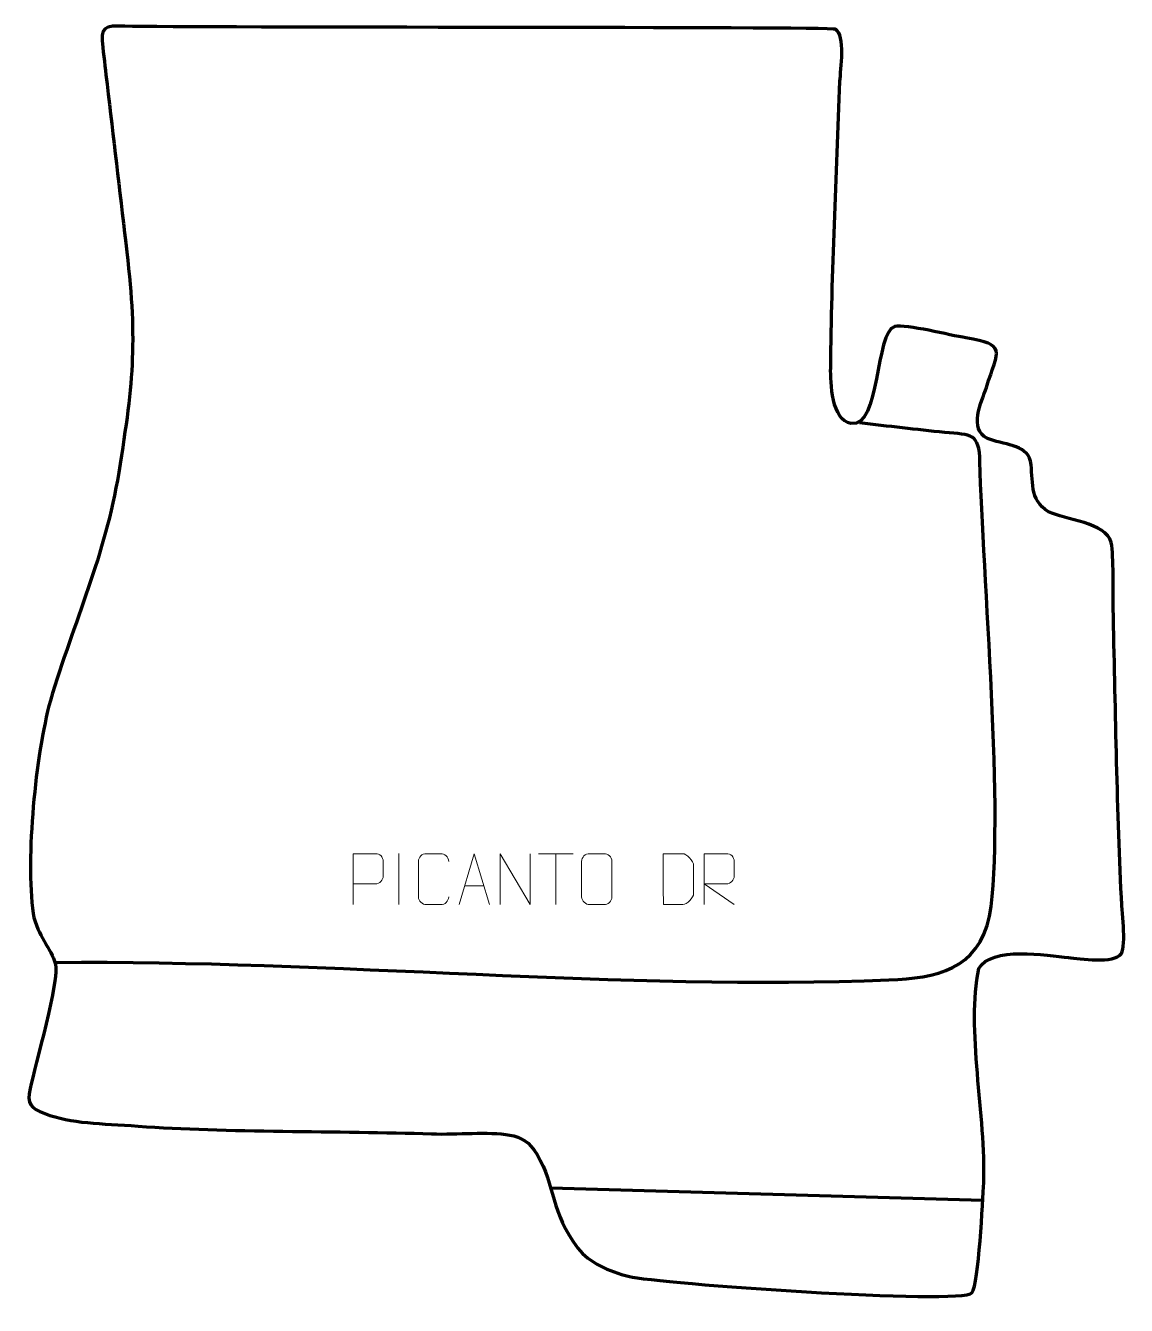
# Model space of a CAD drawing. Header units: millimetres. Extents: x -472 to 67, y 74 to 702.
import ezdxf

# ---------------------------------------------------------------- set-up
doc = ezdxf.new("R2010")
doc.units = ezdxf.units.MM
doc.header["$MEASUREMENT"] = 0
doc.layers.add('layer 2', color=7, linetype='Continuous')
doc.layers.add('layer 3', color=7, linetype='Continuous')

msp = doc.modelspace()

# ---------------------------------------------------------------- linework, layer by layer
at = {"layer": 'layer 2', "color": 142, "lineweight": 158}
msp.add_open_spline([(-457.6174, 242.3542), (-323.4201, 243.5717), (-178.5917, 228.4225), (-49.2533, 233.7488), (-49.2533, 233.7488), (-26.191, 234.6984), (-5.5865, 238.6211), (0.0794, 265.056), (0.0794, 265.056), (7.7355, 311.7887), (-3.5029, 434.2343), (-4.666, 487.7364), (-4.666, 487.7364), (-4.9729, 501.8538), (-8.7214, 500.8595), (-21.9141, 502.1385), (-21.9141, 502.1385), (-35.7179, 503.4766), (-49.6585, 505.2113), (-63.4612, 506.7497)], degree=3, knots=[0, 0, 0, 0, 0.16666667, 0.16666667, 0.16666667, 0.16666667, 0.33333333, 0.33333333, 0.33333333, 0.33333333, 0.5, 0.5, 0.5, 0.5, 0.66666667, 0.66666667, 0.66666667, 0.66666667, 1, 1, 1, 1], dxfattribs=at)
at = {"layer": 'layer 2', "color": 250, "lineweight": 9}
for points, knots in [([(-311.7656, 270.6759), (-311.7656, 270.6759), (-311.7656, 295.6295), (-311.7656, 295.6295), (-311.7656, 295.6295), (-308.1706, 295.6295), (-304.5753, 295.6295), (-300.9799, 295.6295), (-300.9799, 295.6295), (-298.6547, 295.5916), (-297.0973, 294.1015), (-297.1015, 291.7354), (-297.1015, 291.7354), (-297.1019, 289.6997), (-297.1019, 286.6404), (-297.1015, 284.6044), (-297.1015, 284.6044), (-297.108, 282.729), (-298.9202, 280.7871), (-300.9298, 280.768), (-300.9298, 280.768), (-300.9298, 280.768), (-311.7656, 280.768), (-311.7656, 280.768)], [0, 0, 0, 0, 0.14285714, 0.14285714, 0.14285714, 0.14285714, 0.28571429, 0.28571429, 0.28571429, 0.28571429, 0.42857143, 0.42857143, 0.42857143, 0.42857143, 0.57142857, 0.57142857, 0.57142857, 0.57142857, 0.71428571, 0.71428571, 0.71428571, 0.71428571, 1, 1, 1, 1]), ([(-265.0105, 274.4937), (-265.1503, 272.1703), (-266.8275, 270.6907), (-268.9752, 270.6799), (-268.9752, 270.6799), (-271.3071, 270.6803), (-273.639, 270.6803), (-275.9705, 270.6799), (-275.9705, 270.6799), (-277.8955, 270.5745), (-279.8676, 272.459), (-279.8564, 274.4763), (-279.8564, 274.4763), (-279.856, 280.2464), (-279.856, 286.0161), (-279.8564, 291.7854), (-279.8564, 291.7854), (-279.8522, 293.9235), (-278.1055, 295.6427), (-275.9531, 295.6292), (-275.9531, 295.6292), (-273.6274, 295.6292), (-271.3013, 295.6292), (-268.9752, 295.6292), (-268.9752, 295.6292), (-267.0286, 295.6647), (-265.0372, 294.1732), (-265.0105, 291.7356)], [0, 0, 0, 0, 0.125, 0.125, 0.125, 0.125, 0.25, 0.25, 0.25, 0.25, 0.375, 0.375, 0.375, 0.375, 0.5, 0.5, 0.5, 0.5, 0.625, 0.625, 0.625, 0.625, 0.75, 0.75, 0.75, 0.75, 1, 1, 1, 1]), ([(-259.904, 270.676), (-259.904, 270.676), (-252.533, 295.6295), (-252.533, 295.6295), (-252.533, 295.6295), (-252.533, 295.6295), (-244.9631, 270.676), (-244.9631, 270.676)], [0, 0, 0, 0, 0.33333333, 0.33333333, 0.33333333, 0.33333333, 1, 1, 1, 1]), ([(-239.7609, 270.676), (-239.7609, 270.676), (-239.7609, 295.6295), (-239.7609, 295.6295), (-239.7609, 295.6295), (-239.7609, 295.6295), (-225.1061, 270.676), (-225.1061, 270.676), (-225.1061, 270.676), (-225.1061, 270.676), (-225.1061, 295.6295), (-225.1061, 295.6295)], [0, 0, 0, 0, 0.25, 0.25, 0.25, 0.25, 0.5, 0.5, 0.5, 0.5, 1, 1, 1, 1]), ([(-195.9531, 295.6292), (-193.6274, 295.6292), (-191.3013, 295.6292), (-188.9752, 295.6292), (-188.9752, 295.6292), (-187.0286, 295.6648), (-185.0372, 294.1732), (-185.0105, 291.7356), (-185.0105, 291.7356), (-185.0109, 285.9887), (-185.0109, 280.2414), (-185.0105, 274.4937), (-185.0105, 274.4937), (-185.1503, 272.1703), (-186.8275, 270.6907), (-188.9752, 270.6799), (-188.9752, 270.6799), (-191.3071, 270.6803), (-193.639, 270.6803), (-195.9705, 270.6799), (-195.9705, 270.6799), (-197.8955, 270.5745), (-199.8676, 272.459), (-199.8564, 274.4763), (-199.8564, 274.4763), (-199.8561, 280.2464), (-199.8561, 286.0161), (-199.8564, 291.7854), (-199.8564, 291.7854), (-199.8522, 293.9235), (-198.1055, 295.6427), (-195.9531, 295.6292)], [0, 0, 0, 0, 0.11111111, 0.11111111, 0.11111111, 0.11111111, 0.22222222, 0.22222222, 0.22222222, 0.22222222, 0.33333333, 0.33333333, 0.33333333, 0.33333333, 0.44444444, 0.44444444, 0.44444444, 0.44444444, 0.55555556, 0.55555556, 0.55555556, 0.55555556, 0.66666667, 0.66666667, 0.66666667, 0.66666667, 0.77777778, 0.77777778, 0.77777778, 0.77777778, 1, 1, 1, 1]), ([(-159.8258, 270.7041), (-157.494, 270.7045), (-152.5438, 270.6805), (-150.2123, 270.6802), (-150.2123, 270.6802), (-148.2873, 270.5748), (-144.9687, 274.1164), (-144.9799, 276.1337), (-144.9799, 276.1337), (-144.9803, 281.9038), (-144.9803, 284.0735), (-144.9799, 289.8428), (-144.9799, 289.8428), (-144.9842, 291.9809), (-148.3587, 295.641), (-150.5111, 295.6275), (-150.5111, 295.6275), (-152.8368, 295.6275), (-157.5611, 295.6275), (-159.8872, 295.6275), (-159.8872, 295.6275), (-159.8868, 289.8806), (-159.8255, 276.4514), (-159.8258, 270.7041)], [0, 0, 0, 0, 0.14285714, 0.14285714, 0.14285714, 0.14285714, 0.28571429, 0.28571429, 0.28571429, 0.28571429, 0.42857143, 0.42857143, 0.42857143, 0.42857143, 0.57142857, 0.57142857, 0.57142857, 0.57142857, 0.71428571, 0.71428571, 0.71428571, 0.71428571, 1, 1, 1, 1]), ([(-139.7656, 270.676), (-139.7656, 270.676), (-139.7656, 295.6295), (-139.7656, 295.6295), (-139.7656, 295.6295), (-136.1708, 295.6295), (-132.5753, 295.6295), (-128.9801, 295.6295), (-128.9801, 295.6295), (-126.6548, 295.5918), (-125.0975, 294.1018), (-125.1016, 291.7354), (-125.1016, 291.7354), (-125.102, 289.6999), (-125.102, 286.6405), (-125.1016, 284.6045), (-125.1016, 284.6045), (-125.1081, 282.729), (-126.9204, 280.7872), (-128.9299, 280.7681), (-128.9299, 280.7681), (-128.9299, 280.7681), (-139.7656, 280.7681), (-139.7656, 280.7681), (-139.7656, 280.7681), (-139.7656, 280.7681), (-125.1109, 270.676), (-125.1109, 270.676)], [0, 0, 0, 0, 0.125, 0.125, 0.125, 0.125, 0.25, 0.25, 0.25, 0.25, 0.375, 0.375, 0.375, 0.375, 0.5, 0.5, 0.5, 0.5, 0.625, 0.625, 0.625, 0.625, 0.75, 0.75, 0.75, 0.75, 1, 1, 1, 1])]:
    msp.add_open_spline(points, degree=3, knots=knots, dxfattribs=at)
for points in [[(-289.4335, 295.6398), (-289.4335, 295.6398), (-289.4335, 270.6657), (-289.4335, 270.6657)], [(-220.9271, 295.606), (-220.9271, 295.606), (-203.9399, 295.606), (-203.9399, 295.606)], [(-212.4333, 270.676), (-212.4333, 270.676), (-212.4333, 295.6295), (-212.4333, 295.6295)], [(-257.1814, 279.9254), (-257.1814, 279.9254), (-247.6857, 279.9254), (-247.6857, 279.9254)]]:
    msp.add_open_spline(points, degree=3, dxfattribs=at)
at = {"layer": 'layer 2', "color": 142, "lineweight": 158}
msp.add_open_spline([(-215.0202, 131.7932), (-215.0202, 131.7932), (-3.2732, 125.8363), (-3.2732, 125.8363)], degree=3, dxfattribs=at)
at = {"layer": 'layer 3', "color": 242, "lineweight": 158}
msp.add_open_spline([(-434.5772, 690.8816), (-435.837, 701.1521), (-433.601, 701.5552), (-423.6832, 701.2659), (-423.6832, 701.2659), (-393.0602, 700.3728), (-77.9958, 701.0683), (-75.4908, 699.725), (-75.4908, 699.725), (-70.3334, 696.9594), (-73.0627, 679.9344), (-73.2682, 674.3504), (-73.2682, 674.3504), (-74.9713, 627.6329), (-77.3826, 580.5349), (-77.8303, 533.8171), (-77.8303, 533.8171), (-77.8992, 526.6181), (-77.3177, 507.9184), (-67.91, 506.5058), (-67.91, 506.5058), (-53.4767, 504.3387), (-56.1789, 551.0866), (-46.4443, 554.1285), (-46.4443, 554.1285), (-40.8035, 555.2131), (-19.2195, 549.7365), (-11.5285, 548.4527), (-11.5285, 548.4527), (8.389, 544.9588), (4.6034, 543.1709), (-1.5412, 524.1813), (-1.5412, 524.1813), (-3.9128, 517.1402), (-10.3512, 503.6458), (-1.0153, 499.1575), (-1.0153, 499.1575), (6.3406, 496.0515), (18.2944, 496.3415), (20.0748, 488.0472), (20.0748, 488.0472), (21.7368, 478.7308), (19.0849, 469.151), (28.9102, 463.2605), (28.9102, 463.2605), (36.9798, 459.1392), (57.1197, 458.107), (59.6729, 448.1589), (59.6729, 448.1589), (61.0127, 440.9013), (60.4222, 424.2933), (60.6069, 415.9607), (60.6069, 415.9607), (61.7179, 368.872), (62.4222, 321.0689), (64.6189, 274.0679), (64.6189, 274.0679), (64.8866, 268.907), (67.0875, 250.7851), (64.6134, 246.7565), (64.6134, 246.7565), (61.3478, 241.4392), (43.9716, 244.2408), (38.6826, 244.6995), (38.6826, 244.6995), (28.2576, 245.7736), (0.6472, 250.4037), (-5.187, 239.2634), (-5.187, 239.2634), (-11.6171, 210.8002), (-1.5531, 166.0705), (-2.8062, 134.2585), (-2.8062, 134.2585), (-3.2858, 125.9943), (-5.2414, 84.5949), (-8.5753, 80.4225), (-8.5753, 80.4225), (-13.5584, 74.186), (-163.964, 85.0921), (-176.4764, 88.3455), (-176.4764, 88.3455), (-186.6515, 90.9913), (-196.079, 94.8827), (-201.6905, 102.2526), (-201.6905, 102.2526), (-215.0448, 119.7915), (-212.6199, 132.4689), (-221.6861, 148.1991), (-221.6861, 148.1991), (-225.2431, 154.3706), (-229.7884, 156.7919), (-234.9724, 157.6787), (-234.9724, 157.6787), (-245.9875, 159.5631), (-260.4114, 157.8339), (-273.3971, 158.2757), (-273.3971, 158.2757), (-318.6899, 159.8168), (-374.4603, 158.9262), (-417.16, 162.0828), (-417.16, 162.0828), (-435.7252, 163.4553), (-449.8413, 163.1829), (-462.8529, 168.2306), (-462.8529, 168.2306), (-470.1079, 171.0452), (-471.6752, 172.8198), (-470.1888, 180.4753), (-470.1888, 180.4753), (-467.7654, 191.1671), (-455.7015, 234.0659), (-457.7231, 241.5097), (-457.7231, 241.5097), (-459.8746, 249.4317), (-466.4371, 255.1026), (-468.7135, 266.3678), (-468.7135, 266.3678), (-472.3459, 293.8136), (-467.5752, 343.7793), (-460.2047, 370.7696), (-460.2047, 370.7696), (-448.6472, 409.4049), (-433.3647, 441.7816), (-426.7364, 482.4107), (-426.7364, 482.4107), (-419.1893, 528.6745), (-417.6107, 548.0245), (-423.2471, 595.0334), (-423.2471, 595.0334), (-426.3564, 620.9651), (-429.3903, 646.9064), (-432.4207, 672.8474), (-432.4207, 672.8474), (-433.1232, 678.8611), (-433.842, 684.8719), (-434.5772, 690.8816)], degree=3, knots=[0, 0, 0, 0, 0.02857143, 0.02857143, 0.02857143, 0.02857143, 0.05714286, 0.05714286, 0.05714286, 0.05714286, 0.08571429, 0.08571429, 0.08571429, 0.08571429, 0.11428571, 0.11428571, 0.11428571, 0.11428571, 0.14285714, 0.14285714, 0.14285714, 0.14285714, 0.17142857, 0.17142857, 0.17142857, 0.17142857, 0.2, 0.2, 0.2, 0.2, 0.22857143, 0.22857143, 0.22857143, 0.22857143, 0.25714286, 0.25714286, 0.25714286, 0.25714286, 0.28571429, 0.28571429, 0.28571429, 0.28571429, 0.31428571, 0.31428571, 0.31428571, 0.31428571, 0.34285714, 0.34285714, 0.34285714, 0.34285714, 0.37142857, 0.37142857, 0.37142857, 0.37142857, 0.4, 0.4, 0.4, 0.4, 0.42857143, 0.42857143, 0.42857143, 0.42857143, 0.45714286, 0.45714286, 0.45714286, 0.45714286, 0.48571429, 0.48571429, 0.48571429, 0.48571429, 0.51428571, 0.51428571, 0.51428571, 0.51428571, 0.54285714, 0.54285714, 0.54285714, 0.54285714, 0.57142857, 0.57142857, 0.57142857, 0.57142857, 0.6, 0.6, 0.6, 0.6, 0.62857143, 0.62857143, 0.62857143, 0.62857143, 0.65714286, 0.65714286, 0.65714286, 0.65714286, 0.68571429, 0.68571429, 0.68571429, 0.68571429, 0.71428571, 0.71428571, 0.71428571, 0.71428571, 0.74285714, 0.74285714, 0.74285714, 0.74285714, 0.77142857, 0.77142857, 0.77142857, 0.77142857, 0.8, 0.8, 0.8, 0.8, 0.82857143, 0.82857143, 0.82857143, 0.82857143, 0.85714286, 0.85714286, 0.85714286, 0.85714286, 0.88571429, 0.88571429, 0.88571429, 0.88571429, 0.91428571, 0.91428571, 0.91428571, 0.91428571, 0.94285714, 0.94285714, 0.94285714, 0.94285714, 1, 1, 1, 1], dxfattribs=at)

doc.saveas('drawing.dxf')
